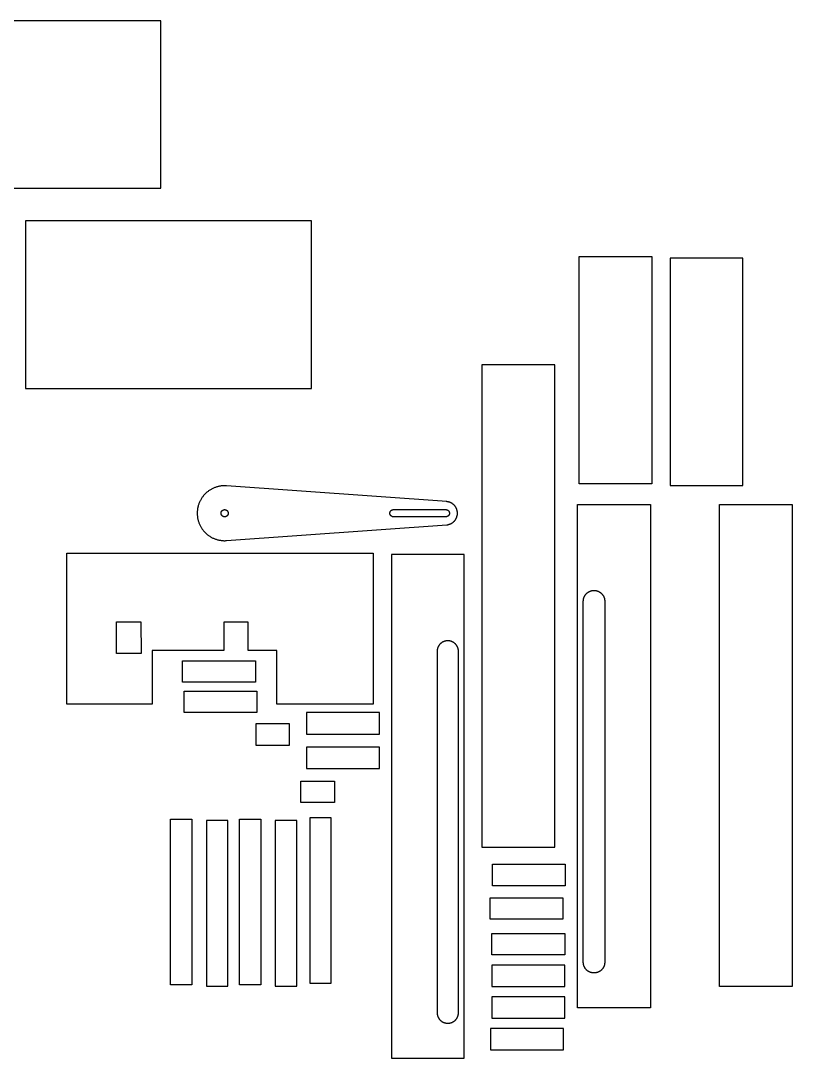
# Model space of a CAD drawing. Header units: millimetres. Extents: x -200 to 233, y -111 to 195.
# Drawn here: x 124.9 to 232.8, y -89.4 to 55.8 of the extents above; entities that cross this region are included whole.
import ezdxf

# ---------------------------------------------------------------- set-up
doc = ezdxf.new("R2010")
doc.units = ezdxf.units.MM
doc.header["$MEASUREMENT"] = 0
doc.layers.add('Default', color=18, linetype='Continuous', true_color=0x000000)

msp = doc.modelspace()

# ---------------------------------------------------------------- linework, layer by layer
at = {"layer": 'Default', "color": 1, "true_color": 0xff0000}
for points in [[(144.45, 55.75), (104.45, 55.75)], [(144.45, 32.34), (144.45, 55.75)], [(104.45, 32.34), (144.45, 32.34)], [(165.54, 27.75), (125.54, 27.75)], [(125.54, 27.75), (125.54, 4.34)], [(165.54, 4.34), (165.54, 27.75)], [(202.98, -9.04), (202.98, 22.76)], [(202.98, 22.76), (213.17, 22.76)], [(213.17, 22.76), (213.17, -9.04)], [(215.71, 22.56), (215.71, -9.24)], [(225.9, 22.56), (215.71, 22.56)], [(225.9, -9.24), (225.9, 22.56)], [(189.38, 7.61), (189.38, -59.84)], [(199.57, 7.61), (189.38, 7.61)], [(199.57, -59.84), (199.57, 7.61)], [(125.54, 4.34), (165.54, 4.34)], [(213.17, -9.04), (202.98, -9.04)], [(215.71, -9.24), (225.9, -9.24)], [(177.01, -13.63), (177, -13.63), (176.99, -13.63), (176.98, -13.63), (176.97, -13.63), (176.95, -13.62), (176.94, -13.62), (176.93, -13.62), (176.92, -13.62), (176.91, -13.62), (176.9, -13.61), (176.88, -13.61), (176.87, -13.61), (176.86, -13.61), (176.85, -13.6), (176.84, -13.6), (176.83, -13.59), (176.82, -13.59), (176.8, -13.58), (176.79, -13.58), (176.78, -13.57), (176.77, -13.57), (176.76, -13.56), (176.75, -13.55), (176.74, -13.55), (176.73, -13.54), (176.72, -13.53), (176.71, -13.52), (176.7, -13.52), (176.69, -13.51), (176.68, -13.5), (176.67, -13.49), (176.66, -13.48), (176.65, -13.47), (176.64, -13.46), (176.63, -13.45), (176.62, -13.44), (176.61, -13.43), (176.61, -13.42), (176.6, -13.41), (176.59, -13.4), (176.59, -13.39), (176.58, -13.38), (176.57, -13.37), (176.57, -13.36), (176.56, -13.35), (176.56, -13.33), (176.55, -13.32), (176.55, -13.31), (176.54, -13.3), (176.54, -13.29), (176.53, -13.28), (176.53, -13.27), (176.53, -13.25), (176.52, -13.24), (176.52, -13.23), (176.52, -13.22), (176.52, -13.21), (176.52, -13.2), (176.51, -13.18), (176.51, -13.17), (176.51, -13.16), (176.51, -13.15), (176.51, -13.14), (176.51, -13.13), (176.51, -13.12), (176.51, -13.11), (176.51, -13.09), (176.51, -13.08), (176.51, -13.07), (176.52, -13.06), (176.52, -13.05), (176.52, -13.04), (176.52, -13.03), (176.52, -13.01), (176.53, -13), (176.53, -12.99), (176.53, -12.98), (176.54, -12.97), (176.54, -12.96), (176.55, -12.94), (176.55, -12.93), (176.56, -12.92), (176.56, -12.91), (176.57, -12.9), (176.57, -12.89), (176.58, -12.88), (176.59, -12.87), (176.59, -12.85), (176.6, -12.84), (176.61, -12.83), (176.61, -12.82), (176.62, -12.81), (176.63, -12.8), (176.64, -12.79), (176.65, -12.78), (176.66, -12.77), (176.67, -12.77), (176.68, -12.76), (176.69, -12.75), (176.7, -12.74), (176.71, -12.73), (176.72, -12.72), (176.73, -12.72), (176.74, -12.71), (176.75, -12.7), (176.76, -12.7), (176.77, -12.69), (176.78, -12.68), (176.79, -12.68), (176.8, -12.67), (176.82, -12.67), (176.83, -12.66), (176.84, -12.66), (176.85, -12.65), (176.86, -12.65), (176.87, -12.65), (176.88, -12.64), (176.9, -12.64), (176.91, -12.64), (176.92, -12.64), (176.93, -12.63), (176.94, -12.63), (176.95, -12.63), (176.97, -12.63), (176.98, -12.63), (176.99, -12.63), (177, -12.63), (177.01, -12.63)], [(177.01, -12.63), (184.34, -12.63)], [(184.34, -12.63), (184.35, -12.63), (184.36, -12.63), (184.37, -12.63), (184.39, -12.63), (184.4, -12.63), (184.41, -12.63), (184.42, -12.63), (184.43, -12.64), (184.44, -12.64), (184.45, -12.64), (184.47, -12.64), (184.48, -12.65), (184.49, -12.65), (184.5, -12.65), (184.51, -12.66), (184.52, -12.66), (184.54, -12.67), (184.55, -12.67), (184.56, -12.68), (184.57, -12.68), (184.58, -12.69), (184.59, -12.7), (184.6, -12.7), (184.61, -12.71), (184.62, -12.72), (184.63, -12.72), (184.65, -12.73), (184.66, -12.74), (184.67, -12.75), (184.67, -12.76), (184.68, -12.77), (184.69, -12.77), (184.7, -12.78), (184.71, -12.79), (184.72, -12.8), (184.73, -12.81), (184.74, -12.82), (184.74, -12.83), (184.75, -12.84), (184.76, -12.85), (184.77, -12.87), (184.77, -12.88), (184.78, -12.89), (184.78, -12.9), (184.79, -12.91), (184.8, -12.92), (184.8, -12.93), (184.81, -12.94), (184.81, -12.96), (184.81, -12.97), (184.82, -12.98), (184.82, -12.99), (184.82, -13), (184.83, -13.01), (184.83, -13.03), (184.83, -13.04), (184.83, -13.05), (184.84, -13.06), (184.84, -13.07), (184.84, -13.08), (184.84, -13.09), (184.84, -13.11), (184.84, -13.12), (184.84, -13.13)], [(202.77, -82.33), (202.77, -11.89)], [(202.77, -11.89), (212.96, -11.89)], [(212.96, -11.89), (212.96, -82.33)], [(222.62, -79.33), (222.62, -11.89)], [(222.62, -11.89), (232.81, -11.89)], [(232.81, -11.89), (232.81, -79.33)], [(184.34, -13.63), (177.01, -13.63)], [(184.84, -13.13), (184.84, -13.14), (184.84, -13.15), (184.84, -13.16), (184.84, -13.17), (184.84, -13.18), (184.84, -13.2), (184.83, -13.21), (184.83, -13.22), (184.83, -13.23), (184.83, -13.24), (184.82, -13.25), (184.82, -13.27), (184.82, -13.28), (184.81, -13.29), (184.81, -13.3), (184.81, -13.31), (184.8, -13.32), (184.8, -13.33), (184.79, -13.35), (184.78, -13.36), (184.78, -13.37), (184.77, -13.38), (184.77, -13.39), (184.76, -13.4), (184.75, -13.41), (184.74, -13.42), (184.74, -13.43), (184.73, -13.44), (184.72, -13.45), (184.71, -13.46), (184.7, -13.47), (184.69, -13.48), (184.68, -13.49), (184.67, -13.5), (184.67, -13.51), (184.66, -13.52), (184.65, -13.52), (184.63, -13.53), (184.62, -13.54), (184.61, -13.55), (184.6, -13.55), (184.59, -13.56), (184.58, -13.57), (184.57, -13.57), (184.56, -13.58), (184.55, -13.58), (184.54, -13.59), (184.52, -13.59), (184.51, -13.6), (184.5, -13.6), (184.49, -13.61), (184.48, -13.61), (184.47, -13.61), (184.45, -13.61), (184.44, -13.62), (184.43, -13.62), (184.42, -13.62), (184.41, -13.62), (184.4, -13.62), (184.39, -13.63), (184.37, -13.63), (184.36, -13.63), (184.35, -13.63), (184.34, -13.63)], [(131.3, -39.82), (131.3, -18.71)], [(131.3, -18.71), (174.18, -18.71)], [(174.18, -18.71), (174.18, -39.82)], [(186.91, -18.92), (176.72, -18.92)], [(176.72, -18.92), (176.72, -89.36)], [(186.91, -89.36), (186.91, -18.92)], [(203.57, -25.43), (203.57, -25.4), (203.57, -25.36), (203.58, -25.32), (203.58, -25.29), (203.58, -25.25), (203.59, -25.21), (203.6, -25.18), (203.6, -25.14), (203.61, -25.11), (203.62, -25.07), (203.63, -25.03), (203.64, -25), (203.65, -24.96), (203.66, -24.93), (203.67, -24.9), (203.69, -24.86), (203.7, -24.83), (203.72, -24.79), (203.73, -24.76), (203.75, -24.73), (203.77, -24.7), (203.79, -24.66), (203.81, -24.63), (203.83, -24.6), (203.85, -24.57), (203.87, -24.54), (203.89, -24.51), (203.91, -24.48), (203.94, -24.46), (203.96, -24.43), (203.99, -24.4), (204.01, -24.37), (204.04, -24.35), (204.07, -24.32), (204.09, -24.3), (204.12, -24.27), (204.15, -24.25), (204.18, -24.23), (204.21, -24.21), (204.24, -24.19), (204.27, -24.17), (204.3, -24.15), (204.33, -24.13), (204.37, -24.11), (204.4, -24.09), (204.43, -24.08), (204.47, -24.06), (204.5, -24.05), (204.53, -24.04), (204.57, -24.02), (204.6, -24.01), (204.64, -24), (204.67, -23.99), (204.71, -23.98), (204.74, -23.97), (204.78, -23.96), (204.82, -23.96), (204.85, -23.95), (204.89, -23.95), (204.92, -23.94), (204.96, -23.94), (205, -23.94), (205.04, -23.94), (205.07, -23.93), (205.11, -23.94), (205.15, -23.94), (205.18, -23.94), (205.22, -23.94), (205.26, -23.95), (205.29, -23.95), (205.33, -23.96), (205.37, -23.96), (205.4, -23.97), (205.44, -23.98), (205.47, -23.99), (205.51, -24), (205.54, -24.01), (205.58, -24.02), (205.61, -24.04), (205.65, -24.05), (205.68, -24.06), (205.71, -24.08), (205.75, -24.09), (205.78, -24.11), (205.81, -24.13), (205.84, -24.15), (205.87, -24.17), (205.91, -24.19), (205.94, -24.21), (205.97, -24.23), (205.99, -24.25), (206.02, -24.27), (206.05, -24.3), (206.08, -24.32), (206.11, -24.35), (206.13, -24.37), (206.16, -24.4), (206.18, -24.43), (206.21, -24.46), (206.23, -24.48), (206.26, -24.51), (206.28, -24.54), (206.3, -24.57), (206.32, -24.6), (206.34, -24.63), (206.36, -24.66), (206.38, -24.7), (206.4, -24.73), (206.41, -24.76), (206.43, -24.79), (206.44, -24.83), (206.46, -24.86), (206.47, -24.9), (206.49, -24.93), (206.5, -24.96), (206.51, -25), (206.52, -25.03), (206.53, -25.07), (206.54, -25.11), (206.54, -25.14), (206.55, -25.18), (206.56, -25.21), (206.56, -25.25), (206.57, -25.29), (206.57, -25.32), (206.57, -25.36), (206.57, -25.4), (206.57, -25.43)], [(203.57, -75.93), (203.57, -25.43)], [(206.57, -25.43), (206.57, -75.93)], [(138.27, -28.34), (141.67, -28.34)], [(138.27, -32.74), (138.27, -28.34)], [(141.67, -28.34), (141.69, -32.74)], [(156.67, -28.35), (153.27, -28.35)], [(153.27, -28.35), (153.27, -32.35)], [(156.67, -32.35), (156.67, -28.35)], [(186.11, -32.47), (186.11, -32.43), (186.11, -32.4), (186.11, -32.36), (186.1, -32.32), (186.1, -32.29), (186.09, -32.25), (186.09, -32.21), (186.08, -32.18), (186.07, -32.14), (186.07, -32.1), (186.06, -32.07), (186.05, -32.03), (186.03, -32), (186.02, -31.96), (186.01, -31.93), (186, -31.89), (185.98, -31.86), (185.97, -31.83), (185.95, -31.79), (185.93, -31.76), (185.92, -31.73), (185.9, -31.7), (185.88, -31.67), (185.86, -31.64), (185.84, -31.61), (185.82, -31.58), (185.79, -31.55), (185.77, -31.52), (185.75, -31.49), (185.72, -31.46), (185.7, -31.43), (185.67, -31.41), (185.64, -31.38), (185.62, -31.36), (185.59, -31.33), (185.56, -31.31), (185.53, -31.29), (185.5, -31.26), (185.47, -31.24), (185.44, -31.22), (185.41, -31.2), (185.38, -31.18), (185.35, -31.16), (185.32, -31.15), (185.28, -31.13), (185.25, -31.11), (185.22, -31.1), (185.18, -31.08), (185.15, -31.07), (185.12, -31.06), (185.08, -31.04), (185.05, -31.03), (185.01, -31.02), (184.98, -31.01), (184.94, -31.01), (184.9, -31), (184.87, -30.99), (184.83, -30.99), (184.8, -30.98), (184.76, -30.98), (184.72, -30.97), (184.68, -30.97), (184.65, -30.97), (184.61, -30.97), (184.57, -30.97), (184.54, -30.97), (184.5, -30.97), (184.46, -30.98), (184.43, -30.98), (184.39, -30.99), (184.35, -30.99), (184.32, -31), (184.28, -31.01), (184.24, -31.01), (184.21, -31.02), (184.17, -31.03), (184.14, -31.04), (184.1, -31.06), (184.07, -31.07), (184.04, -31.08), (184, -31.1), (183.97, -31.11), (183.94, -31.13), (183.9, -31.15), (183.87, -31.16), (183.84, -31.18), (183.81, -31.2), (183.78, -31.22), (183.75, -31.24), (183.72, -31.26), (183.69, -31.29), (183.66, -31.31), (183.63, -31.33), (183.6, -31.36), (183.58, -31.38), (183.55, -31.41), (183.52, -31.43), (183.5, -31.46), (183.47, -31.49), (183.45, -31.52), (183.43, -31.55), (183.41, -31.58), (183.38, -31.61), (183.36, -31.64), (183.34, -31.67), (183.32, -31.7), (183.31, -31.73), (183.29, -31.76), (183.27, -31.79), (183.25, -31.83), (183.24, -31.86), (183.22, -31.89), (183.21, -31.93), (183.2, -31.96), (183.19, -32), (183.17, -32.03), (183.16, -32.07), (183.16, -32.1), (183.15, -32.14), (183.14, -32.18), (183.13, -32.21), (183.13, -32.25), (183.12, -32.29), (183.12, -32.32), (183.11, -32.36), (183.11, -32.4), (183.11, -32.43), (183.11, -32.47)], [(141.69, -32.74), (138.27, -32.74)], [(153.27, -32.35), (143.23, -32.34)], [(143.23, -32.34), (143.23, -39.82)], [(160.67, -32.35), (156.67, -32.35)], [(160.67, -39.82), (160.67, -32.35)], [(183.11, -32.47), (183.11, -82.97)], [(186.11, -82.97), (186.11, -32.47)], [(147.51, -36.78), (147.51, -33.78)], [(147.51, -33.78), (157.7, -33.78)], [(157.7, -33.78), (157.7, -36.78)], [(157.7, -36.78), (147.51, -36.78)], [(147.71, -41), (147.71, -38)], [(147.71, -38), (157.9, -38)], [(157.9, -38), (157.9, -41)], [(143.23, -39.82), (131.3, -39.82)], [(174.18, -39.82), (160.67, -39.82)], [(157.9, -41), (147.71, -41)], [(175.05, -41.02), (164.86, -41.02)], [(164.86, -41.02), (164.86, -44.02)], [(175.05, -44.02), (175.05, -41.02)], [(162.47, -42.57), (157.77, -42.57)], [(157.77, -42.57), (157.77, -45.57)], [(162.47, -45.57), (162.47, -42.57)], [(164.86, -44.02), (175.05, -44.02)], [(157.77, -45.57), (162.47, -45.57)], [(175.05, -45.84), (164.86, -45.84)], [(164.86, -45.84), (164.86, -48.84)], [(175.05, -48.84), (175.05, -45.84)], [(164.86, -48.84), (175.05, -48.84)], [(164.07, -53.61), (164.07, -50.61)], [(164.07, -50.61), (168.77, -50.61)], [(168.77, -50.61), (168.77, -53.61)], [(168.77, -53.61), (164.07, -53.61)], [(145.82, -79.08), (145.82, -55.92)], [(145.82, -55.92), (148.82, -55.92)], [(148.82, -55.92), (148.82, -79.08)], [(153.85, -56.12), (150.83, -56.12)], [(150.83, -56.12), (150.83, -79.28)], [(153.85, -79.28), (153.85, -56.12)], [(155.45, -79.08), (155.45, -55.92)], [(155.45, -55.92), (158.47, -55.92)], [(158.47, -55.92), (158.47, -79.08)], [(160.47, -56.12), (160.47, -79.28)], [(163.49, -56.12), (160.47, -56.12)], [(163.49, -79.28), (163.49, -56.12)], [(168.31, -55.72), (165.31, -55.72)], [(165.31, -55.72), (165.31, -78.88)], [(168.31, -78.88), (168.31, -55.72)], [(189.38, -59.84), (199.57, -59.84)], [(190.85, -65.23), (190.85, -62.23)], [(190.85, -62.23), (201.04, -62.23)], [(201.04, -62.23), (201.04, -65.23)], [(201.04, -65.23), (190.85, -65.23)], [(190.54, -69.92), (190.54, -66.92)], [(190.54, -66.92), (200.73, -66.92)], [(200.73, -66.92), (200.73, -69.92)], [(200.73, -69.92), (190.54, -69.92)], [(190.78, -74.9), (190.78, -71.9)], [(190.78, -71.9), (200.97, -71.9)], [(200.97, -71.9), (200.97, -74.9)], [(200.97, -74.9), (190.78, -74.9)], [(200.98, -76.33), (190.79, -76.33)], [(190.79, -76.33), (190.79, -79.33)], [(200.98, -79.33), (200.98, -76.33)], [(206.57, -75.93), (206.57, -75.97), (206.57, -76.01), (206.57, -76.05), (206.57, -76.08), (206.56, -76.12), (206.56, -76.15), (206.55, -76.19), (206.54, -76.23), (206.54, -76.26), (206.53, -76.3), (206.52, -76.33), (206.51, -76.37), (206.5, -76.4), (206.49, -76.44), (206.47, -76.47), (206.46, -76.51), (206.44, -76.54), (206.43, -76.58), (206.41, -76.61), (206.4, -76.64), (206.38, -76.67), (206.36, -76.71), (206.34, -76.74), (206.32, -76.77), (206.3, -76.8), (206.28, -76.83), (206.26, -76.86), (206.23, -76.89), (206.21, -76.91), (206.18, -76.94), (206.16, -76.97), (206.13, -77), (206.11, -77.02), (206.08, -77.05), (206.05, -77.07), (206.02, -77.09), (205.99, -77.12), (205.97, -77.14), (205.94, -77.16), (205.91, -77.18), (205.87, -77.2), (205.84, -77.22), (205.81, -77.24), (205.78, -77.26), (205.75, -77.27), (205.71, -77.29), (205.68, -77.31), (205.65, -77.32), (205.61, -77.33), (205.58, -77.35), (205.54, -77.36), (205.51, -77.37), (205.47, -77.38), (205.44, -77.39), (205.4, -77.4), (205.37, -77.41), (205.33, -77.41), (205.29, -77.42), (205.26, -77.42), (205.22, -77.43), (205.18, -77.43), (205.15, -77.43), (205.11, -77.43), (205.07, -77.43), (205.04, -77.43), (205, -77.43), (204.96, -77.43), (204.92, -77.43), (204.89, -77.42), (204.85, -77.42), (204.82, -77.41), (204.78, -77.41), (204.74, -77.4), (204.71, -77.39), (204.67, -77.38), (204.64, -77.37), (204.6, -77.36), (204.57, -77.35), (204.53, -77.33), (204.5, -77.32), (204.47, -77.31), (204.43, -77.29), (204.4, -77.27), (204.37, -77.26), (204.33, -77.24), (204.3, -77.22), (204.27, -77.2), (204.24, -77.18), (204.21, -77.16), (204.18, -77.14), (204.15, -77.12), (204.12, -77.09), (204.09, -77.07), (204.07, -77.05), (204.04, -77.02), (204.01, -77), (203.99, -76.97), (203.96, -76.94), (203.94, -76.91), (203.91, -76.89), (203.89, -76.86), (203.87, -76.83), (203.85, -76.8), (203.83, -76.77), (203.81, -76.74), (203.79, -76.71), (203.77, -76.67), (203.75, -76.64), (203.73, -76.61), (203.72, -76.58), (203.7, -76.54), (203.69, -76.51), (203.67, -76.47), (203.66, -76.44), (203.65, -76.4), (203.64, -76.37), (203.63, -76.33), (203.62, -76.3), (203.61, -76.26), (203.6, -76.23), (203.6, -76.19), (203.59, -76.15), (203.58, -76.12), (203.58, -76.08), (203.58, -76.05), (203.57, -76.01), (203.57, -75.97), (203.57, -75.93)], [(148.82, -79.08), (145.82, -79.08)], [(150.83, -79.28), (153.85, -79.28)], [(158.47, -79.08), (155.45, -79.08)], [(160.47, -79.28), (163.49, -79.28)], [(165.31, -78.88), (168.31, -78.88)], [(190.79, -79.33), (200.98, -79.33)], [(232.81, -79.33), (222.62, -79.33)], [(200.98, -80.76), (190.79, -80.76)], [(190.79, -80.76), (190.79, -83.76)], [(200.98, -83.76), (200.98, -80.76)], [(212.96, -82.33), (202.77, -82.33)], [(183.11, -82.97), (183.11, -83.01), (183.11, -83.04), (183.11, -83.08), (183.12, -83.12), (183.12, -83.15), (183.13, -83.19), (183.13, -83.23), (183.14, -83.26), (183.15, -83.3), (183.16, -83.33), (183.16, -83.37), (183.17, -83.4), (183.19, -83.44), (183.2, -83.47), (183.21, -83.51), (183.22, -83.54), (183.24, -83.58), (183.25, -83.61), (183.27, -83.64), (183.29, -83.68), (183.31, -83.71), (183.32, -83.74), (183.34, -83.77), (183.36, -83.8), (183.38, -83.83), (183.41, -83.86), (183.43, -83.89), (183.45, -83.92), (183.47, -83.95), (183.5, -83.98), (183.52, -84), (183.55, -84.03), (183.58, -84.06), (183.6, -84.08), (183.63, -84.11), (183.66, -84.13), (183.69, -84.15), (183.72, -84.17), (183.75, -84.2), (183.78, -84.22), (183.81, -84.24), (183.84, -84.26), (183.87, -84.27), (183.9, -84.29), (183.94, -84.31), (183.97, -84.32), (184, -84.34), (184.04, -84.35), (184.07, -84.37), (184.1, -84.38), (184.14, -84.39), (184.17, -84.4), (184.21, -84.41), (184.24, -84.42), (184.28, -84.43), (184.32, -84.44), (184.35, -84.45), (184.39, -84.45), (184.43, -84.46), (184.46, -84.46), (184.5, -84.46), (184.54, -84.47), (184.57, -84.47), (184.61, -84.47), (184.65, -84.47), (184.68, -84.47), (184.72, -84.46), (184.76, -84.46), (184.8, -84.46), (184.83, -84.45), (184.87, -84.45), (184.9, -84.44), (184.94, -84.43), (184.98, -84.42), (185.01, -84.41), (185.05, -84.4), (185.08, -84.39), (185.12, -84.38), (185.15, -84.37), (185.18, -84.35), (185.22, -84.34), (185.25, -84.32), (185.28, -84.31), (185.32, -84.29), (185.35, -84.27), (185.38, -84.26), (185.41, -84.24), (185.44, -84.22), (185.47, -84.2), (185.5, -84.17), (185.53, -84.15), (185.56, -84.13), (185.59, -84.11), (185.62, -84.08), (185.64, -84.06), (185.67, -84.03), (185.7, -84), (185.72, -83.98), (185.75, -83.95), (185.77, -83.92), (185.79, -83.89), (185.82, -83.86), (185.84, -83.83), (185.86, -83.8), (185.88, -83.77), (185.9, -83.74), (185.92, -83.71), (185.93, -83.68), (185.95, -83.64), (185.97, -83.61), (185.98, -83.58), (186, -83.54), (186.01, -83.51), (186.02, -83.47), (186.03, -83.44), (186.05, -83.4), (186.06, -83.37), (186.07, -83.33), (186.07, -83.3), (186.08, -83.26), (186.09, -83.23), (186.09, -83.19), (186.1, -83.15), (186.1, -83.12), (186.11, -83.08), (186.11, -83.04), (186.11, -83.01), (186.11, -82.97)], [(190.79, -83.76), (200.98, -83.76)], [(200.78, -85.18), (190.59, -85.18)], [(190.59, -85.18), (190.59, -88.18)], [(200.78, -88.18), (200.78, -85.18)], [(190.59, -88.18), (200.78, -88.18)], [(176.72, -89.36), (186.91, -89.36)]]:
    msp.add_lwpolyline(points, dxfattribs=at)
msp.add_lwpolyline([(184.46, -14.74), (184.49, -14.74), (184.53, -14.74), (184.56, -14.73), (184.6, -14.73), (184.63, -14.72), (184.67, -14.71), (184.7, -14.71), (184.74, -14.7), (184.77, -14.69), (184.81, -14.68), (184.84, -14.67), (184.88, -14.66), (184.91, -14.64), (184.95, -14.63), (184.98, -14.61), (185.02, -14.6), (185.05, -14.58), (185.09, -14.56), (185.12, -14.55), (185.16, -14.53), (185.19, -14.51), (185.22, -14.49), (185.26, -14.46), (185.29, -14.44), (185.32, -14.42), (185.35, -14.39), (185.38, -14.37), (185.41, -14.34), (185.44, -14.32), (185.47, -14.29), (185.5, -14.26), (185.53, -14.23), (185.55, -14.2), (185.58, -14.17), (185.6, -14.14), (185.63, -14.11), (185.65, -14.08), (185.67, -14.05), (185.7, -14.01), (185.72, -13.98), (185.74, -13.95), (185.76, -13.91), (185.78, -13.88), (185.79, -13.84), (185.81, -13.81), (185.83, -13.77), (185.84, -13.74), (185.86, -13.7), (185.87, -13.66), (185.88, -13.63), (185.89, -13.59), (185.9, -13.56), (185.91, -13.52), (185.92, -13.48), (185.93, -13.45), (185.93, -13.41), (185.94, -13.38), (185.95, -13.34), (185.95, -13.3), (185.95, -13.27), (185.96, -13.23), (185.96, -13.2), (185.96, -13.16), (185.96, -13.13), (185.96, -13.09), (185.96, -13.06), (185.96, -13.02), (185.95, -12.99), (185.95, -12.95), (185.95, -12.92), (185.94, -12.88), (185.93, -12.84), (185.93, -12.81), (185.92, -12.77), (185.91, -12.74), (185.9, -12.7), (185.89, -12.66), (185.88, -12.63), (185.87, -12.59), (185.86, -12.56), (185.84, -12.52), (185.83, -12.48), (185.81, -12.45), (185.79, -12.41), (185.78, -12.38), (185.76, -12.34), (185.74, -12.31), (185.72, -12.28), (185.7, -12.24), (185.67, -12.21), (185.65, -12.18), (185.63, -12.15), (185.6, -12.11), (185.58, -12.08), (185.55, -12.05), (185.53, -12.02), (185.5, -12), (185.47, -11.97), (185.44, -11.94), (185.41, -11.91), (185.38, -11.89), (185.35, -11.86), (185.32, -11.84), (185.29, -11.81), (185.26, -11.79), (185.22, -11.77), (185.19, -11.75), (185.16, -11.73), (185.12, -11.71), (185.09, -11.69), (185.05, -11.67), (185.02, -11.66), (184.98, -11.64), (184.95, -11.63), (184.91, -11.61), (184.88, -11.6), (184.84, -11.59), (184.81, -11.58), (184.77, -11.57), (184.74, -11.56), (184.7, -11.55), (184.67, -11.54), (184.63, -11.53), (184.6, -11.53), (184.56, -11.52), (184.53, -11.52), (184.49, -11.52), (184.46, -11.51), (153.66, -9.3), (153.57, -9.29), (153.47, -9.29), (153.37, -9.29), (153.28, -9.29), (153.18, -9.29), (153.08, -9.3), (152.98, -9.31), (152.89, -9.32), (152.79, -9.34), (152.69, -9.35), (152.59, -9.37), (152.49, -9.39), (152.4, -9.42), (152.3, -9.45), (152.21, -9.48), (152.11, -9.51), (152.02, -9.54), (151.93, -9.58), (151.83, -9.62), (151.74, -9.66), (151.65, -9.7), (151.57, -9.75), (151.48, -9.8), (151.39, -9.85), (151.31, -9.9), (151.23, -9.95), (151.15, -10.01), (151.07, -10.07), (150.99, -10.13), (150.92, -10.19), (150.84, -10.25), (150.77, -10.32), (150.7, -10.38), (150.64, -10.45), (150.57, -10.52), (150.5, -10.6), (150.44, -10.67), (150.38, -10.75), (150.32, -10.82), (150.26, -10.9), (150.2, -10.98), (150.15, -11.07), (150.1, -11.15), (150.05, -11.24), (150, -11.33), (149.95, -11.41), (149.91, -11.5), (149.87, -11.6), (149.83, -11.69), (149.79, -11.78), (149.76, -11.87), (149.73, -11.97), (149.7, -12.06), (149.67, -12.16), (149.65, -12.26), (149.63, -12.35), (149.61, -12.45), (149.59, -12.55), (149.58, -12.64), (149.57, -12.74), (149.56, -12.84), (149.55, -12.94), (149.55, -13.03), (149.55, -13.13), (149.55, -13.22), (149.55, -13.32), (149.56, -13.42), (149.57, -13.51), (149.58, -13.61), (149.59, -13.71), (149.61, -13.81), (149.63, -13.9), (149.65, -14), (149.67, -14.1), (149.7, -14.19), (149.73, -14.29), (149.76, -14.38), (149.79, -14.48), (149.83, -14.57), (149.87, -14.66), (149.91, -14.75), (149.95, -14.84), (150, -14.93), (150.05, -15.02), (150.1, -15.1), (150.15, -15.19), (150.2, -15.27), (150.26, -15.35), (150.32, -15.43), (150.38, -15.51), (150.44, -15.59), (150.5, -15.66), (150.57, -15.73), (150.64, -15.8), (150.7, -15.87), (150.77, -15.94), (150.84, -16), (150.92, -16.07), (150.99, -16.13), (151.07, -16.19), (151.15, -16.24), (151.23, -16.3), (151.31, -16.36), (151.39, -16.41), (151.48, -16.46), (151.57, -16.51), (151.65, -16.55), (151.74, -16.6), (151.83, -16.64), (151.93, -16.68), (152.02, -16.71), (152.11, -16.75), (152.21, -16.78), (152.3, -16.81), (152.4, -16.84), (152.49, -16.86), (152.59, -16.88), (152.69, -16.9), (152.79, -16.92), (152.89, -16.93), (152.98, -16.95), (153.08, -16.95), (153.18, -16.96), (153.28, -16.97), (153.37, -16.97), (153.47, -16.97), (153.57, -16.96), (153.66, -16.96)], close=True, dxfattribs=at)
at = {"layer": 'Default', "color": 5, "true_color": 0x0000ff}
msp.add_lwpolyline([(153.89, -13.13), (153.89, -13.14), (153.89, -13.15), (153.89, -13.16), (153.89, -13.17), (153.88, -13.18), (153.88, -13.2), (153.88, -13.21), (153.88, -13.22), (153.88, -13.23), (153.87, -13.24), (153.87, -13.25), (153.87, -13.27), (153.87, -13.28), (153.86, -13.29), (153.86, -13.3), (153.85, -13.31), (153.85, -13.32), (153.84, -13.33), (153.84, -13.35), (153.83, -13.36), (153.83, -13.37), (153.82, -13.38), (153.81, -13.39), (153.81, -13.4), (153.8, -13.41), (153.79, -13.42), (153.78, -13.43), (153.78, -13.44), (153.77, -13.45), (153.76, -13.46), (153.75, -13.47), (153.74, -13.48), (153.73, -13.49), (153.72, -13.5), (153.71, -13.51), (153.7, -13.52), (153.69, -13.52), (153.68, -13.53), (153.67, -13.54), (153.66, -13.55), (153.65, -13.55), (153.64, -13.56), (153.63, -13.57), (153.62, -13.57), (153.61, -13.58), (153.6, -13.58), (153.58, -13.59), (153.57, -13.59), (153.56, -13.6), (153.55, -13.6), (153.54, -13.61), (153.53, -13.61), (153.51, -13.61), (153.5, -13.61), (153.49, -13.62), (153.48, -13.62), (153.47, -13.62), (153.46, -13.62), (153.44, -13.62), (153.43, -13.63), (153.42, -13.63), (153.41, -13.63), (153.4, -13.63), (153.39, -13.63), (153.38, -13.63), (153.37, -13.63), (153.35, -13.63), (153.34, -13.63), (153.33, -13.62), (153.32, -13.62), (153.31, -13.62), (153.3, -13.62), (153.29, -13.62), (153.27, -13.61), (153.26, -13.61), (153.25, -13.61), (153.24, -13.61), (153.23, -13.6), (153.22, -13.6), (153.2, -13.59), (153.19, -13.59), (153.18, -13.58), (153.17, -13.58), (153.16, -13.57), (153.15, -13.57), (153.14, -13.56), (153.13, -13.55), (153.11, -13.55), (153.1, -13.54), (153.09, -13.53), (153.08, -13.52), (153.07, -13.52), (153.06, -13.51), (153.05, -13.5), (153.04, -13.49), (153.03, -13.48), (153.03, -13.47), (153.02, -13.46), (153.01, -13.45), (153, -13.44), (152.99, -13.43), (152.98, -13.42), (152.98, -13.41), (152.97, -13.4), (152.96, -13.39), (152.96, -13.38), (152.95, -13.37), (152.94, -13.36), (152.94, -13.35), (152.93, -13.33), (152.93, -13.32), (152.92, -13.31), (152.92, -13.3), (152.91, -13.29), (152.91, -13.28), (152.91, -13.27), (152.9, -13.25), (152.9, -13.24), (152.9, -13.23), (152.9, -13.22), (152.89, -13.21), (152.89, -13.2), (152.89, -13.18), (152.89, -13.17), (152.89, -13.16), (152.89, -13.15), (152.89, -13.14), (152.89, -13.13), (152.89, -13.12), (152.89, -13.11), (152.89, -13.09), (152.89, -13.08), (152.89, -13.07), (152.89, -13.06), (152.89, -13.05), (152.9, -13.04), (152.9, -13.03), (152.9, -13.01), (152.9, -13), (152.91, -12.99), (152.91, -12.98), (152.91, -12.97), (152.92, -12.96), (152.92, -12.94), (152.93, -12.93), (152.93, -12.92), (152.94, -12.91), (152.94, -12.9), (152.95, -12.89), (152.96, -12.88), (152.96, -12.87), (152.97, -12.85), (152.98, -12.84), (152.98, -12.83), (152.99, -12.82), (153, -12.81), (153.01, -12.8), (153.02, -12.79), (153.03, -12.78), (153.03, -12.77), (153.04, -12.77), (153.05, -12.76), (153.06, -12.75), (153.07, -12.74), (153.08, -12.73), (153.09, -12.72), (153.1, -12.72), (153.11, -12.71), (153.13, -12.7), (153.14, -12.7), (153.15, -12.69), (153.16, -12.68), (153.17, -12.68), (153.18, -12.67), (153.19, -12.67), (153.2, -12.66), (153.22, -12.66), (153.23, -12.65), (153.24, -12.65), (153.25, -12.65), (153.26, -12.64), (153.27, -12.64), (153.29, -12.64), (153.3, -12.64), (153.31, -12.63), (153.32, -12.63), (153.33, -12.63), (153.34, -12.63), (153.35, -12.63), (153.37, -12.63), (153.38, -12.63), (153.39, -12.63), (153.4, -12.63), (153.41, -12.63), (153.42, -12.63), (153.43, -12.63), (153.44, -12.63), (153.46, -12.63), (153.47, -12.63), (153.48, -12.64), (153.49, -12.64), (153.5, -12.64), (153.51, -12.64), (153.53, -12.65), (153.54, -12.65), (153.55, -12.65), (153.56, -12.66), (153.57, -12.66), (153.58, -12.67), (153.6, -12.67), (153.61, -12.68), (153.62, -12.68), (153.63, -12.69), (153.64, -12.7), (153.65, -12.7), (153.66, -12.71), (153.67, -12.72), (153.68, -12.72), (153.69, -12.73), (153.7, -12.74), (153.71, -12.75), (153.72, -12.76), (153.73, -12.77), (153.74, -12.77), (153.75, -12.78), (153.76, -12.79), (153.77, -12.8), (153.78, -12.81), (153.78, -12.82), (153.79, -12.83), (153.8, -12.84), (153.81, -12.85), (153.81, -12.87), (153.82, -12.88), (153.83, -12.89), (153.83, -12.9), (153.84, -12.91), (153.84, -12.92), (153.85, -12.93), (153.85, -12.94), (153.86, -12.96), (153.86, -12.97), (153.87, -12.98), (153.87, -12.99), (153.87, -13), (153.87, -13.01), (153.88, -13.03), (153.88, -13.04), (153.88, -13.05), (153.88, -13.06), (153.88, -13.07), (153.89, -13.08), (153.89, -13.09), (153.89, -13.11), (153.89, -13.12)], close=True, dxfattribs=at)

doc.saveas('drawing.dxf')
